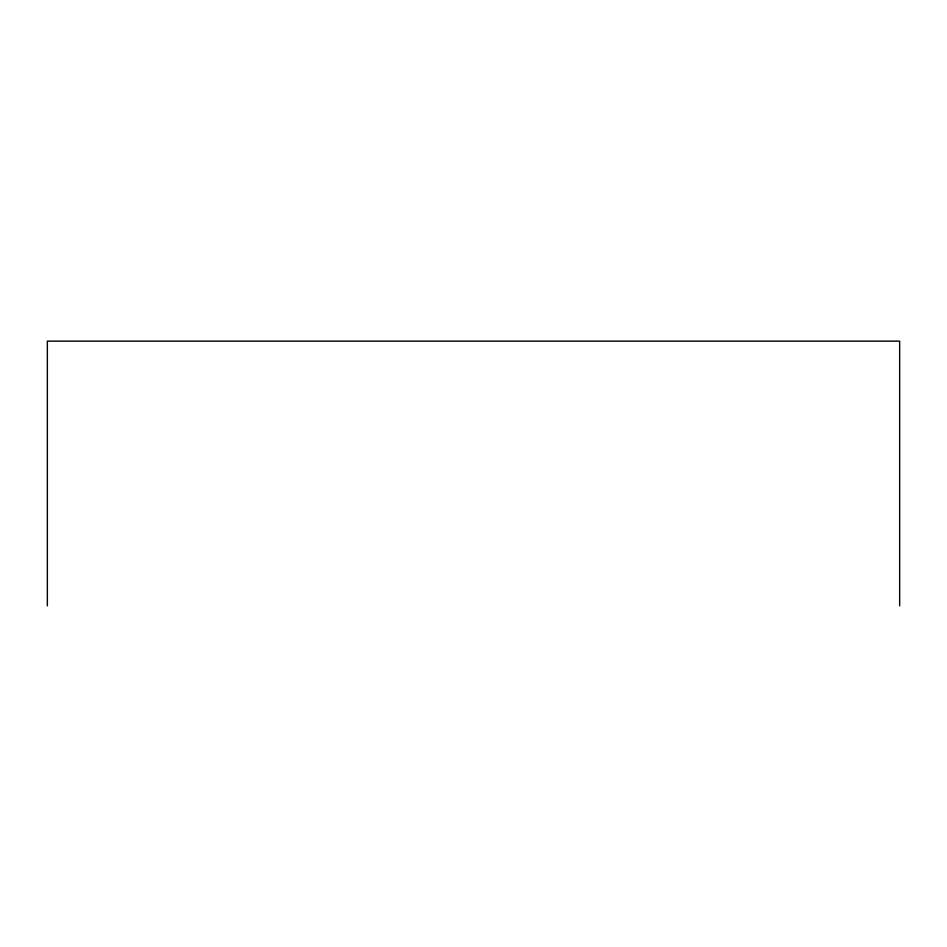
<?xml version="1.0" encoding="UTF-8"?>
<svg xmlns="http://www.w3.org/2000/svg" width="947" height="947" viewBox="0 0 947 947"><rect width="100%" height="100%" fill="white"/><g stroke="black" fill="none" stroke-linecap="round" stroke-linejoin="round"><path stroke-width="1.42" d="M899.65 605.855L899.65 341.145L47.35 341.145L47.35 605.855"/></g></svg>
